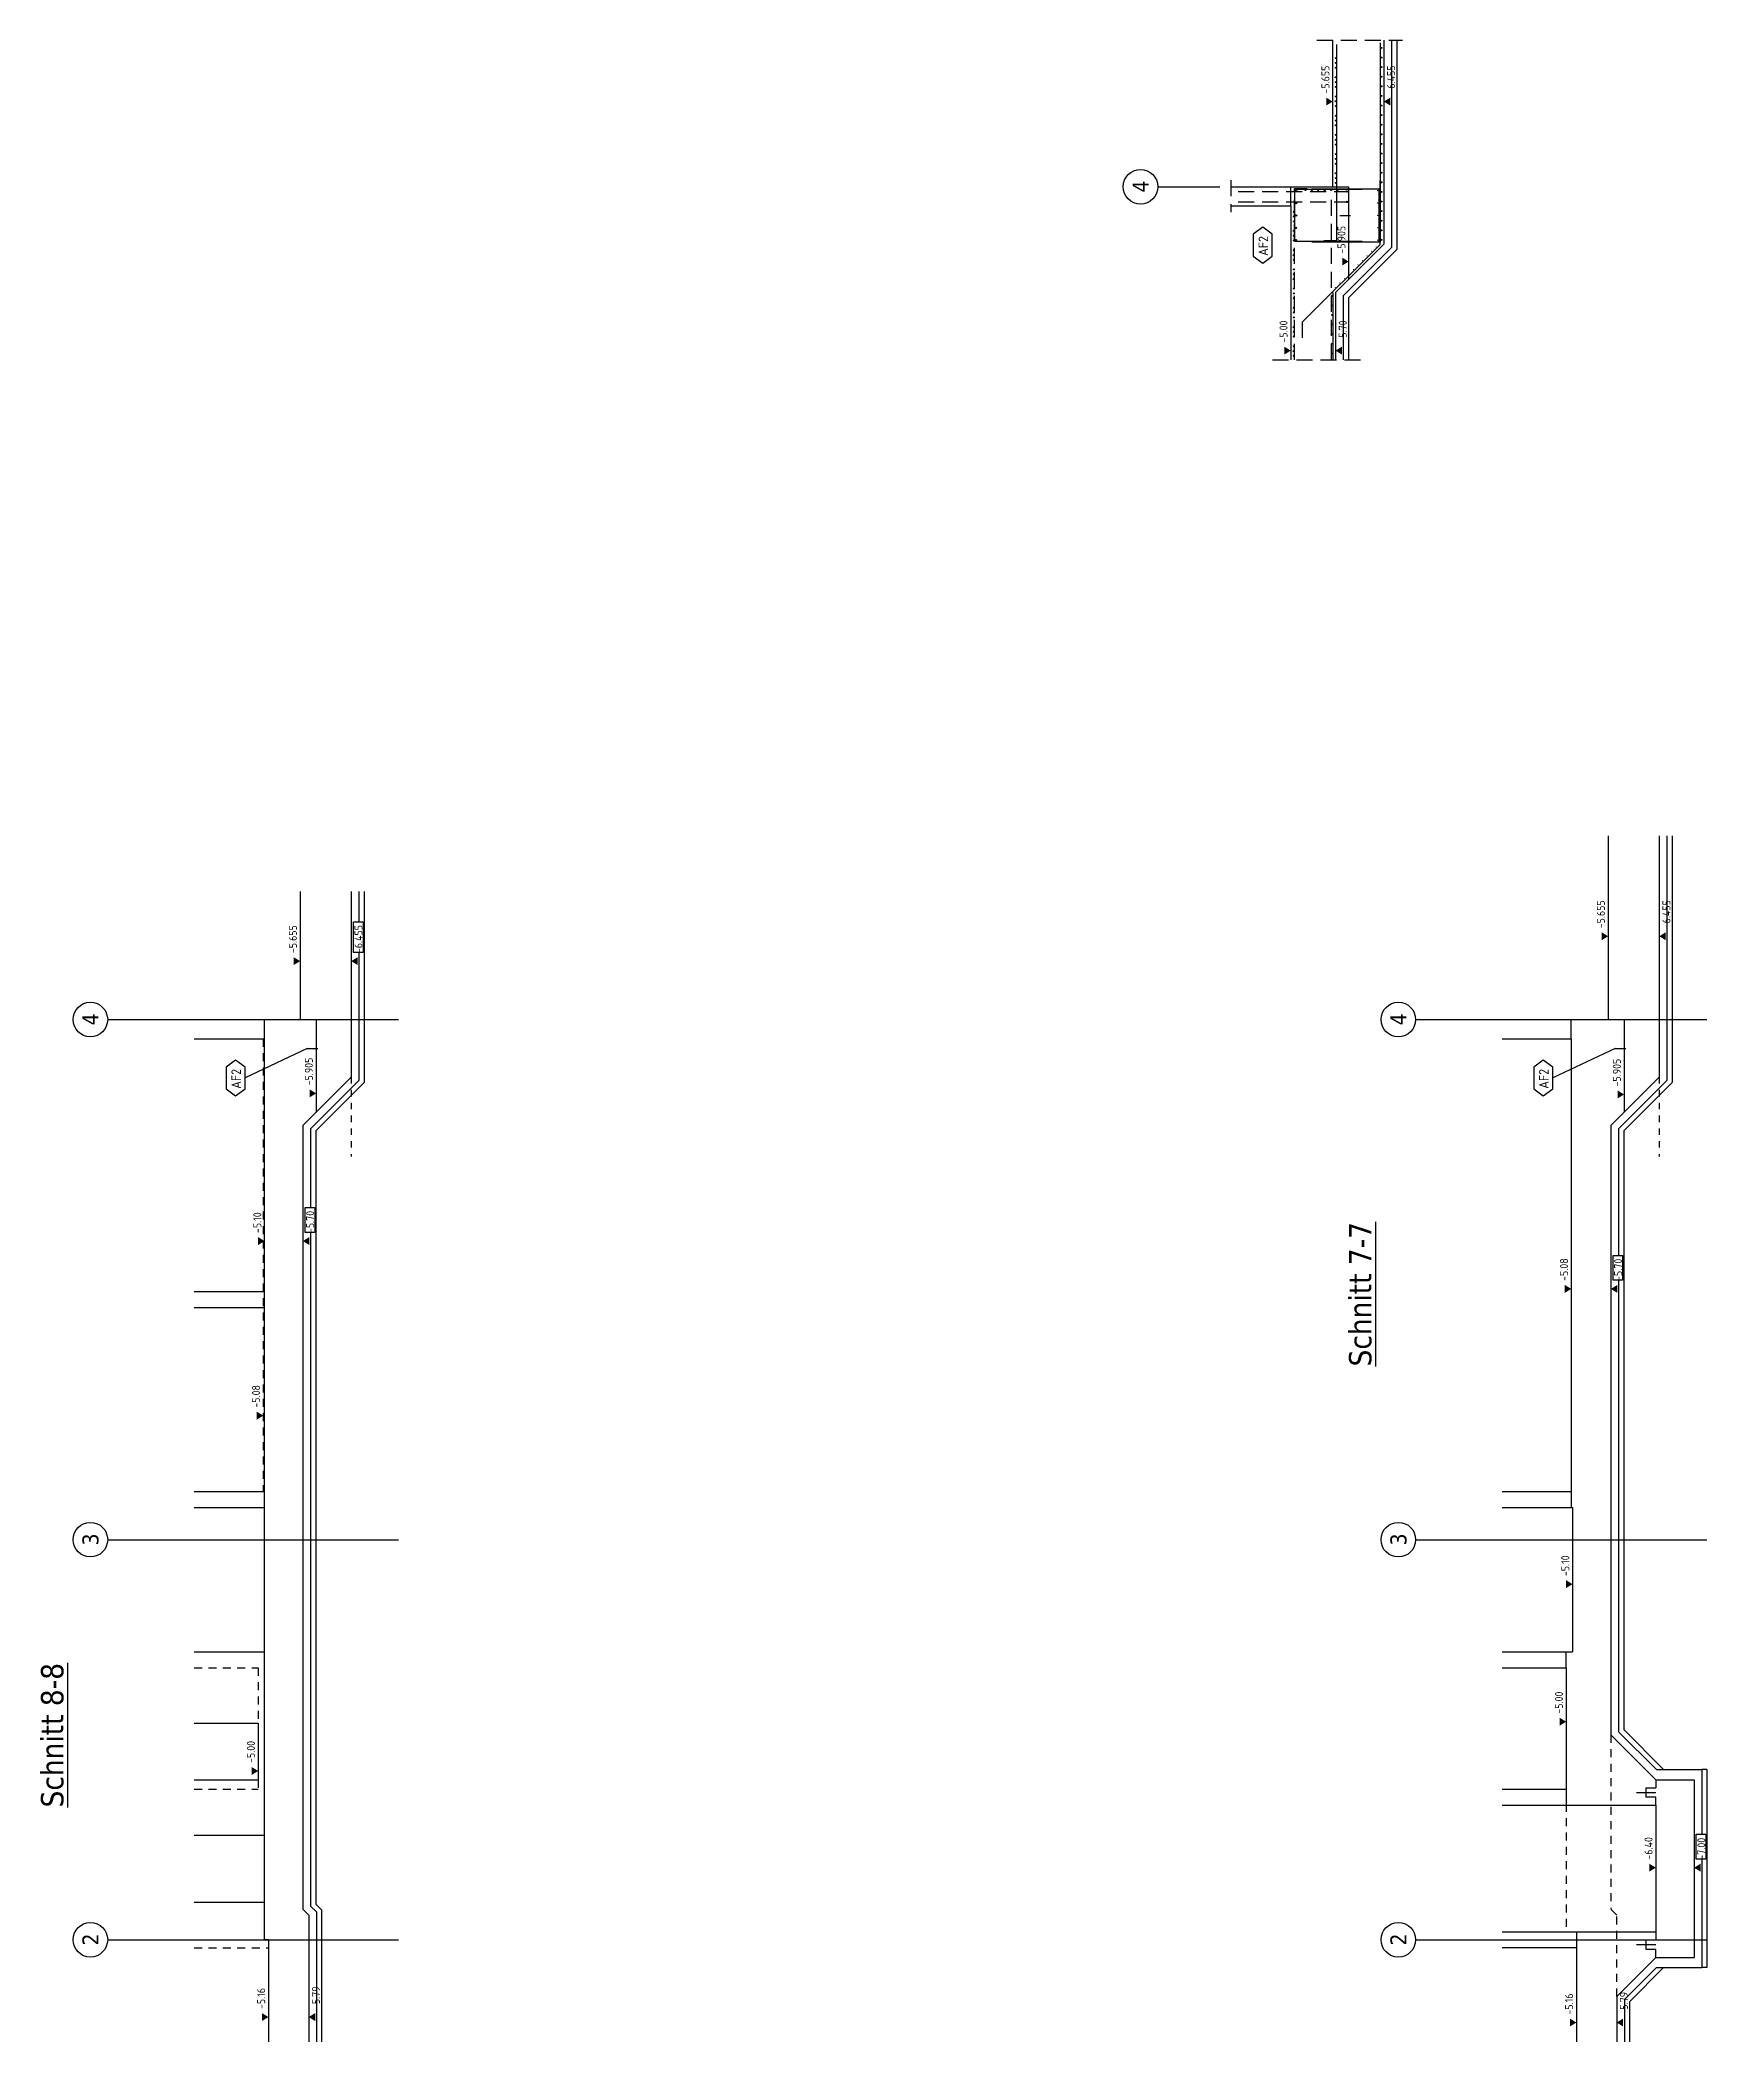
# Model space of a CAD drawing. Extents: x -28 to 85, y -37 to 54.
# Drawn here: x -28.46 to -2.42, y 23.1 to 54.38 of the extents above; entities that cross this region are included whole.
import ezdxf

# ---------------------------------------------------------------- set-up
doc = ezdxf.new("R2010")
doc.units = 0
doc.header["$LTSCALE"] = 0.5
for name, pattern in [('AUSGEZOGEN', [1000.01, 1000, 0.01]), ('DASHED', [0.75, 0.5, -0.25]), ('DOT', [0.175, 0.05, -0.125]), ('GESTRICHELT', [0.75, 0.5, -0.25]), ('HIDDEN', [0.375, 0.25, -0.125]), ('VERDECKT', [0.375, 0.25, -0.125])]:
    doc.linetypes.add(name, pattern=pattern)
for name, color, linetype in [('ACHSEN', 7, 'Continuous'), ('AFB', 7, 'Continuous'), ('AFU', 7, 'Continuous'), ('BETON', 7, 'Continuous'), ('HILFE', 7, 'Continuous'), ('koten', 7, 'Continuous'), ('OBJEKT', 7, 'Continuous'), ('RND', 7, 'Continuous'), ('SFP_Achsen', 7, 'Continuous'), ('SFP_Hilfe', 7, 'Continuous'), ('TEXT', 7, 'Continuous'), ('VERDECKT', 7, 'Continuous')]:
    doc.layers.add(name, color=color, linetype=linetype)
doc.layers.add('NOPLOT', color=7, linetype='Continuous', plot=False)
doc.styles.add('helv', font='tahoma.ttf')
doc.styles.add('txt', font='isocp.shx')
doc.linetypes.add('AFU_50K', pattern='A,0.15,["/",Standard,S=0.2,R=0,X=-0.01,Y=-0.1],0.07,["/",Standard,S=0.2,R=0,X=-0.01,Y=-0.1],0.15', length=0.37)
doc.linetypes.add('AFU_50M', pattern='A,0.45,["/",Standard,S=0.2,R=0,X=-0.01,Y=-0.1],0.07,["/",Standard,S=0.2,R=0,X=-0.01,Y=-0.1],0.45', length=0.97)

# ---------------------------------------------------------------- blocks, each defined once
blk = doc.blocks.new('okrd_o')
at = {"layer": 'koten', "color": 7, "linetype": 'Continuous'}
blk.add_solid([(-0.125, 0.202), (0.125, 0.202), (0, 0)], dxfattribs=at)
at = {"layer": 'koten', "style": 'txt'}
blk.add_attdef('OKRD', (0.25, 0.1), '', height=0.25, dxfattribs=at)
blk = doc.blocks.new('okrd_u')
at = {"layer": 'koten', "color": 7, "linetype": 'Continuous'}
blk.add_solid([(-0.125, -0.202), (0.125, -0.202), (0, 0)], dxfattribs=at)
at = {"layer": 'koten', "style": 'txt'}
blk.add_attdef('OKRD', (0.25, -0.35), '', height=0.25, dxfattribs=at)

msp = doc.modelspace()

# ---------------------------------------------------------------- linework, layer by layer
at = {"layer": 'ACHSEN', "color": 140, "linetype": 'AUSGEZOGEN'}
for p, q in [((-10.99753, 52.0839), (-10.03025, 52.0839)), ((-27.40077, 39.07244), (-22.85893, 39.07244)), ((-6.96979, 39.07244), (-2.41979, 39.07244)), ((-27.40077, 30.94744), (-22.85893, 30.94744)), ((-6.96979, 30.94744), (-2.41979, 30.94744)), ((-27.40077, 24.69744), (-22.85893, 24.69744)), ((-6.96979, 24.69744), (-2.41979, 24.69744))]:
    msp.add_line(p, q, dxfattribs=at)
at = {"layer": 'AFB', "color": 1, "linetype": 'AUSGEZOGEN'}
for p, q in [((-8.15345, 51.6339), (-7.98645, 51.6339)), ((-24.28277, 38.62244), (-24.11577, 38.62244)), ((-3.85179, 38.62244), (-3.68479, 38.62244))]:
    msp.add_line(p, q, dxfattribs=at)
for points in [[(-9.50654, 51.00056), (-9.35871, 50.89212), (-9.21088, 51.00056), (-9.21088, 51.34218), (-9.35871, 51.45063), (-9.50654, 51.34218)], [(-25.55086, 37.9891), (-25.40302, 37.88066), (-25.25519, 37.9891), (-25.25519, 38.33072), (-25.40302, 38.43916), (-25.55086, 38.33072)], [(-5.12487, 37.9891), (-4.97704, 37.88066), (-4.82921, 37.9891), (-4.82921, 38.33072), (-4.97704, 38.43916), (-5.12487, 38.33072)]]:
    msp.add_lwpolyline(points, close=True, dxfattribs=at)
at = {"layer": 'AFU', "color": 8, "linetype": 'AFU_50K'}
for p, q in [((-8.92145, 51.7839), (-8.92145, 52.0839)), ((-24.95077, 38.77244), (-24.95077, 39.07244)), ((-4.53979, 38.77244), (-4.53979, 39.07244)), ((-4.61979, 28.94744), (-4.61979, 29.19744)), ((-4.61979, 27.04744), (-4.61979, 26.79744)), ((-4.45979, 24.82244), (-4.45979, 24.57244))]:
    msp.add_line(p, q, dxfattribs=at)
at = {"layer": 'AFU', "color": 8, "linetype": 'AFU_50M'}
for p, q in [((-8.26645, 52.0839), (-8.01645, 52.0839)), ((-8.01645, 52.0839), (-8.01645, 50.6389)), ((-24.39577, 39.07244), (-24.14577, 39.07244)), ((-24.14577, 39.07244), (-24.14577, 37.62244)), ((-3.96479, 39.07244), (-3.71479, 39.07244)), ((-3.71479, 39.07244), (-3.71479, 37.62744))]:
    msp.add_line(p, q, dxfattribs=at)
at = {"layer": 'AFU', "color": 1, "linetype": 'AUSGEZOGEN'}
for p, q in [((-3.51979, 26.99744), (-3.21979, 26.99744)), ((-3.51979, 24.62244), (-3.21979, 24.62244))]:
    msp.add_line(p, q, dxfattribs=at)
at = {"layer": 'AFU', "color": 8, "linetype": 'AUSGEZOGEN'}
for p, q in [((-3.36979, 27.07244), (-3.21979, 27.07244)), ((-3.36979, 26.92244), (-3.36979, 27.07244)), ((-3.21979, 26.92244), (-3.36979, 26.92244)), ((-3.21979, 27.19744), (-3.21979, 27.07244)), ((-3.21979, 26.79744), (-3.21979, 26.92244)), ((-3.21979, 24.82244), (-3.21979, 24.69744)), ((-3.36979, 24.69744), (-3.21979, 24.69744)), ((-3.36979, 24.54744), (-3.36979, 24.69744)), ((-3.21979, 24.54744), (-3.36979, 24.54744)), ((-3.21979, 24.42244), (-3.21979, 24.54744))]:
    msp.add_line(p, q, dxfattribs=at)
at = {"layer": 'BETON', "color": 6, "linetype": 'AUSGEZOGEN'}
for p, q in [((-8.26645, 54.37535), (-8.26645, 52.0839)), ((-7.46645, 54.37535), (-7.46645, 51.1839)), ((-9.85815, 52.0839), (-8.26645, 52.0839)), ((-9.85815, 51.7839), (-8.92145, 51.7839)), ((-8.92145, 51.7839), (-8.92145, 49.38035)), ((-7.46645, 51.1839), (-8.22145, 50.4289)), ((-8.22145, 50.4289), (-8.22145, 49.38035)), ((-3.96479, 41.94347), (-3.96479, 39.07244)), ((-3.16479, 41.94347), (-3.16479, 38.17244)), ((-24.39577, 41.07244), (-24.39577, 39.07244)), ((-23.59577, 41.07244), (-23.59577, 38.17244)), ((-26.05077, 39.07244), (-24.39577, 39.07244)), ((-5.61979, 39.07244), (-3.96479, 39.07244)), ((-26.05077, 38.77244), (-24.95077, 38.77244)), ((-24.95077, 24.69744), (-24.95077, 38.77244)), ((-5.61979, 38.77244), (-4.53979, 38.77244)), ((-4.53979, 38.77244), (-4.53979, 31.44744)), ((-23.59577, 38.17244), (-24.35077, 37.41744)), ((-3.16479, 38.17244), (-3.91979, 37.41744)), ((-24.35077, 37.41744), (-24.35077, 25.17246)), ((-3.91979, 37.41744), (-3.91979, 27.89744)), ((-4.53979, 31.44744), (-4.51979, 31.44744)), ((-4.51979, 31.44744), (-4.51979, 29.19744)), ((-5.61979, 29.19744), (-4.51979, 29.19744)), ((-5.61979, 28.94744), (-4.61979, 28.94744)), ((-4.61979, 28.94744), (-4.61979, 27.04744)), ((-3.21979, 27.19744), (-3.91979, 27.89744)), ((-5.61979, 27.04744), (-4.61979, 27.04744)), ((-3.21979, 27.19744), (-2.61979, 27.19744)), ((-2.61979, 27.19744), (-2.61979, 24.42244)), ((-5.61979, 26.79744), (-3.21979, 26.79744)), ((-4.61979, 26.79744), (-3.21979, 26.79744)), ((-3.21979, 26.79744), (-3.21979, 24.82244)), ((-24.35077, 25.17246), (-24.26077, 25.08246)), ((-24.26077, 25.08246), (-24.26077, 23.1004)), ((-5.61979, 24.82244), (-3.21979, 24.82244)), ((-24.89077, 24.69744), (-24.95077, 24.69744)), ((-24.89077, 24.69744), (-24.89077, 23.1004)), ((-4.45979, 24.57244), (-5.61979, 24.57244)), ((-4.45979, 24.57244), (-4.45979, 23.1004)), ((-3.21979, 24.42244), (-3.82979, 23.81244)), ((-3.21979, 24.42244), (-2.61979, 24.42244)), ((-3.82979, 23.81244), (-3.82979, 23.1004))]:
    msp.add_line(p, q, dxfattribs=at)
at = {"layer": 'HILFE', "color": 102, "linetype": 'AUSGEZOGEN'}
for p, q in [((-7.34645, 54.37535), (-7.34645, 51.1342)), ((-7.26645, 54.37535), (-7.26645, 51.10106)), ((-7.34645, 51.1342), (-8.10145, 50.3792)), ((-7.26645, 51.10106), (-8.02145, 50.34606)), ((-8.26145, 50.4289), (-8.26145, 49.38035)), ((-8.10145, 50.3792), (-8.10145, 49.38035)), ((-8.02145, 50.34606), (-8.02145, 49.38035)), ((-3.04479, 41.94347), (-3.04479, 38.12273)), ((-2.96479, 41.94347), (-2.96479, 38.0896)), ((-23.47577, 41.07244), (-23.47577, 40.59709)), ((-23.39577, 41.07244), (-23.39577, 38.0896)), ((-23.47577, 40.11989), (-23.47577, 38.12273)), ((-24.28277, 38.62244), (-25.25519, 38.15991)), ((-3.85179, 38.62244), (-4.82921, 38.15991)), ((-23.47577, 38.12273), (-24.23077, 37.36773)), ((-23.39577, 38.0896), (-24.15077, 37.3346)), ((-3.04479, 38.12273), (-3.79979, 37.36773)), ((-2.96479, 38.0896), (-3.71979, 37.3346)), ((-24.23077, 37.36773), (-24.23077, 36.13538)), ((-24.15077, 37.3346), (-24.15077, 25.2553)), ((-3.79979, 37.36773), (-3.79979, 35.38777)), ((-3.71979, 37.3346), (-3.71979, 27.98028)), ((-24.23077, 35.74669), (-24.23077, 25.22217)), ((-3.79979, 34.99908), (-3.79979, 27.94715)), ((-3.21008, 27.35744), (-3.79979, 27.94715)), ((-3.71979, 27.98028), (-3.09694, 27.35744)), ((-3.21008, 27.35744), (-2.49979, 27.35744)), ((-2.41979, 27.35744), (-2.49979, 27.35744)), ((-2.49979, 27.35744), (-2.49979, 26.3461)), ((-2.41979, 27.35744), (-2.41979, 24.26244)), ((-2.49979, 25.95742), (-2.49979, 24.26244)), ((-24.23077, 25.22217), (-24.14077, 25.13217)), ((-24.15077, 25.2553), (-24.06077, 25.1653)), ((-24.14077, 25.13217), (-24.14077, 23.1004)), ((-24.06077, 25.1653), (-24.06077, 23.1004)), ((-3.21008, 24.26244), (-3.70979, 23.76273)), ((-3.09694, 24.26244), (-3.62979, 23.7296)), ((-3.21008, 24.26244), (-2.49979, 24.26244)), ((-2.41979, 24.26244), (-2.49979, 24.26244)), ((-3.70979, 23.76273), (-3.70979, 23.1004)), ((-3.62979, 23.7296), (-3.62979, 23.1004))]:
    msp.add_line(p, q, dxfattribs=at)
at = {"layer": 'HILFE', "color": 102, "linetype": 'DOT'}
for p, q in [((-23.59577, 38.17244), (-23.59577, 36.93308)), ((-3.16479, 38.17244), (-3.16479, 36.93308))]:
    msp.add_line(p, q, dxfattribs=at)
at = {"layer": 'NOPLOT', "color": 191, "linetype": 'AUSGEZOGEN'}
for points in [[(-23.56262, 40.11989), (-23.56262, 40.59709), (-23.41239, 40.59709), (-23.41239, 40.11989)], [(-24.31762, 35.74669), (-24.31762, 36.13538), (-24.16739, 36.13538), (-24.16739, 35.74669)], [(-3.88664, 34.99908), (-3.88664, 35.38777), (-3.73641, 35.38777), (-3.73641, 34.99908)], [(-2.58664, 25.95742), (-2.58664, 26.3461), (-2.43641, 26.3461), (-2.43641, 25.95742)]]:
    msp.add_lwpolyline(points, close=True, dxfattribs=at)
at = {"layer": 'OBJEKT', "color": 7, "linetype": 'AUSGEZOGEN'}
for p, q in [((-26.05077, 34.82244), (-24.95077, 34.82244)), ((-26.05077, 34.57244), (-24.95077, 34.57244)), ((-26.05077, 31.69744), (-24.95077, 31.69744)), ((-5.61979, 31.69744), (-4.53979, 31.69744)), ((-26.05077, 31.44744), (-24.95077, 31.44744)), ((-5.61979, 31.44744), (-4.53979, 31.44744)), ((-26.05077, 29.19744), (-24.95077, 29.19744)), ((-26.05077, 28.08244), (-25.05077, 28.08244)), ((-25.05077, 28.08244), (-25.05077, 27.19744)), ((-26.05077, 27.19744), (-25.05077, 27.19744)), ((-26.05077, 26.33244), (-24.95077, 26.33244)), ((-26.05077, 25.28244), (-24.95077, 25.28244))]:
    msp.add_line(p, q, dxfattribs=at)
at = {"layer": 'RND', "color": 1, "linetype": 'AUSGEZOGEN'}
for points in [[(-8.20641, 54.30734), (-8.20641, 51.23736), (-8.40641, 51.23736)], [(-7.51746, 51.21981), (-7.51746, 54.3311)], [(-7.80597, 51.22736), (-8.85597, 51.22736), (-8.85597, 52.04736), (-7.80597, 52.04736)], [(-8.73561, 49.72132), (-8.73561, 49.97132), (-7.52645, 51.18047), (-7.52645, 52.18047)], [(-8.58924, 51.2239), (-7.53924, 51.2239), (-7.53924, 52.0439), (-8.58924, 52.0439)]]:
    msp.add_lwpolyline(points, dxfattribs=at)
at = {"layer": 'RND', "color": 7, "linetype": 'GESTRICHELT'}
for points in [[(-9.74179, 52.01004), (-8.04179, 52.01004)], [(-8.86286, 49.38035), (-8.86286, 52.05795), (-8.66286, 52.05795)], [(-8.28691, 49.38035), (-8.28691, 51.9468)], [(-9.74179, 51.84676), (-8.04179, 51.84676)]]:
    msp.add_lwpolyline(points, dxfattribs=at)
at = {"layer": 'RND', "color": 7, "linetype": 'AUSGEZOGEN'}
for points, const_width in [([(-7.56273, 52.01684, 1), (-7.56273, 52.02684, 1)], 0.01), ([(-7.56273, 51.8236, 1), (-7.56273, 51.8336, 1)], 0.01), ([(-7.56273, 51.63037, 1), (-7.56273, 51.64037, 1)], 0.01), ([(-7.56273, 51.43713, 1), (-7.56273, 51.44713, 1)], 0.01), ([(-7.72995, 51.00003, 1), (-7.72995, 51.00803, 1)], 0.008), ([(-7.65924, 51.07074, 1), (-7.65924, 51.07874, 1)], 0.008), ([(-7.58852, 51.14146, 1), (-7.58852, 51.14946, 1)], 0.008), ([(-7.56273, 51.2439, 1), (-7.56273, 51.2539, 1)], 0.01), ([(-8.01279, 50.71719, 1), (-8.01279, 50.72519, 1)], 0.008), ([(-7.94208, 50.7879, 1), (-7.94208, 50.7959, 1)], 0.008), ([(-7.87137, 50.85861, 1), (-7.87137, 50.86661, 1)], 0.008), ([(-7.80066, 50.92932, 1), (-7.80066, 50.93732, 1)], 0.008), ([(-8.22492, 50.50506, 1), (-8.22492, 50.51306, 1)], 0.008), ([(-8.15421, 50.57577, 1), (-8.15421, 50.58377, 1)], 0.008), ([(-8.0835, 50.64648, 1), (-8.0835, 50.65448, 1)], 0.008)]:
    msp.add_lwpolyline(points, format="xyb", close=True, dxfattribs=dict(at, const_width=const_width))
for centre, radius in [((-7.50618, 54.25236), 0.008), ((-7.50618, 54.10236), 0.008), ((-8.21845, 54.09296), 0.008), ((-8.21845, 53.94296), 0.008), ((-8.21845, 53.79296), 0.008), ((-7.50618, 53.95236), 0.008), ((-7.50618, 53.80236), 0.008), ((-8.21845, 53.64296), 0.008), ((-8.21845, 53.49296), 0.008), ((-7.50618, 53.65236), 0.008), ((-7.50618, 53.50236), 0.008), ((-8.21845, 53.34296), 0.008), ((-8.21845, 53.19296), 0.008), ((-7.50618, 53.35236), 0.008), ((-7.50618, 53.20236), 0.008), ((-8.21845, 53.04296), 0.008), ((-8.21845, 52.89296), 0.008), ((-7.50618, 53.05236), 0.008), ((-7.50618, 52.90236), 0.008), ((-8.21845, 52.74296), 0.008), ((-8.21845, 52.59296), 0.008), ((-7.50618, 52.75236), 0.008), ((-7.50618, 52.60236), 0.008), ((-8.21845, 52.44296), 0.008), ((-8.21845, 52.29296), 0.008), ((-7.50618, 52.45236), 0.008), ((-7.50618, 52.30236), 0.008), ((-8.83744, 52.02184), 0.01), ((-8.6911, 52.0303), 0.008), ((-8.5911, 52.0303), 0.008), ((-8.4911, 52.0303), 0.008), ((-8.3911, 52.0303), 0.008), ((-8.2911, 52.0303), 0.008), ((-8.21845, 52.14296), 0.008), ((-8.1911, 52.0303), 0.008), ((-8.04179, 52.01004), 0.01), ((-7.50618, 52.15236), 0.008), ((-7.50618, 52.00236), 0.008), ((-8.8735, 51.6921), 0.008), ((-8.83744, 51.8286), 0.01), ((-8.83744, 51.63537), 0.01), ((-8.04179, 51.84676), 0.01), ((-7.50618, 51.85236), 0.008), ((-7.50618, 51.70236), 0.008), ((-8.8735, 51.5421), 0.008), ((-8.8735, 51.3921), 0.008), ((-8.83744, 51.44213), 0.01), ((-7.50618, 51.55236), 0.008), ((-7.50618, 51.40236), 0.008), ((-8.8735, 51.2421), 0.008), ((-8.8735, 51.0921), 0.008), ((-8.83744, 51.2489), 0.01), ((-7.50618, 51.25236), 0.008), ((-8.8735, 50.9421), 0.008), ((-8.8735, 50.7921), 0.008), ((-8.8735, 50.6421), 0.008), ((-8.8735, 50.4921), 0.008), ((-8.2723, 50.38006), 0.008), ((-8.8735, 50.3421), 0.008), ((-8.8735, 50.1921), 0.008), ((-8.8735, 50.0421), 0.008), ((-8.2723, 50.23006), 0.008), ((-8.2723, 50.08006), 0.008), ((-8.8735, 49.8921), 0.008), ((-8.8735, 49.7421), 0.008), ((-8.2723, 49.93006), 0.008), ((-8.2723, 49.78006), 0.008), ((-8.8735, 49.5921), 0.008), ((-8.8735, 49.4421), 0.008), ((-8.2723, 49.63006), 0.008), ((-8.2723, 49.48006), 0.008)]:
    msp.add_circle(centre, radius, dxfattribs=at)
at = {"layer": 'RND', "color": 102, "linetype": 'AUSGEZOGEN'}
for centre in [(-8.21845, 54.01796), (-8.21845, 53.71796), (-8.21845, 53.41796), (-8.21845, 53.11796), (-8.21845, 52.81796), (-8.21845, 52.51796), (-8.21845, 52.21796), (-8.8735, 51.6171), (-8.8735, 51.3171), (-8.8735, 51.0171), (-8.8735, 50.7171), (-8.8735, 50.4171), (-8.8735, 50.1171), (-8.8735, 49.8171), (-8.8735, 49.5171)]:
    msp.add_circle(centre, 0.008, dxfattribs=at)
at = {"layer": 'SFP_Achsen', "color": 7, "linetype": 'AUSGEZOGEN'}
for centre in [(-11.26801, 52.0839), (-27.67125, 39.07244), (-7.24026, 39.07244), (-27.67125, 30.94744), (-7.24026, 30.94744), (-27.67125, 24.69744), (-7.24026, 24.69744)]:
    msp.add_circle(centre, 0.27048, dxfattribs=at)
at = {"layer": 'SFP_Hilfe', "color": 102, "linetype": 'DASHED'}
for p, q in [((-8.5151, 54.37535), (-7.17723, 54.37535)), ((-9.85815, 52.1839), (-9.85815, 51.6839)), ((-9.20522, 49.38035), (-7.78735, 49.38035))]:
    msp.add_line(p, q, dxfattribs=at)
at = {"layer": 'VERDECKT', "color": 7, "linetype": 'HIDDEN'}
for p, q in [((-24.97077, 38.77244), (-24.97077, 31.69744)), ((-3.91979, 27.89744), (-3.91979, 25.17244)), ((-26.05077, 27.04744), (-25.05077, 27.04744)), ((-25.05077, 27.19744), (-25.05077, 27.04744)), ((-4.61979, 27.04744), (-4.61979, 24.82244)), ((-3.82979, 25.08244), (-3.91979, 25.17244)), ((-3.82979, 23.81244), (-3.82979, 25.08244)), ((-26.05077, 24.57244), (-24.89077, 24.57244))]:
    msp.add_line(p, q, dxfattribs=at)
at = {"layer": 'VERDECKT', "color": 7, "linetype": 'VERDECKT'}
for p, q in [((-26.05077, 28.94744), (-25.05077, 28.94744)), ((-25.05077, 28.94744), (-25.05077, 28.08244))]:
    msp.add_line(p, q, dxfattribs=at)

# ---------------------------------------------------------------- block references
at = {"layer": 'koten', "color": 7, "linetype": 'DASHED', "xscale": 0.5, "yscale": 0.5, "zscale": 0.5, "rotation": 90}
for p, values in [((-8.26645, 53.41386), {'OKRD': '-5.655'}), ((-8.01645, 50.9145), {'OKRD': '-5.905'}), ((-8.92145, 49.52353), {'OKRD': '-5.00'}), ((-3.96479, 40.37385), {'OKRD': '-5.655'}), ((-24.39577, 39.98565), {'OKRD': '-5.655'}), ((-24.14577, 37.91965), {'OKRD': '-5.905'}), ((-3.71479, 37.90304), {'OKRD': '-5.905'}), ((-24.95077, 35.61245), {'OKRD': '-5.10'}), ((-4.53979, 34.86484), {'OKRD': '-5.08'}), ((-24.97077, 32.88495), {'OKRD': '-5.08'}), ((-4.51979, 30.25278), {'OKRD': '-5.10'}), ((-4.61979, 28.10366), {'OKRD': '-5.00'}), ((-25.05077, 27.33365), {'OKRD': '-5.00'}), ((-3.21979, 25.82317), {'OKRD': '-6.40'}), ((-24.89077, 23.48959), {'OKRD': '-5.16'}), ((-4.45979, 23.40384), {'OKRD': '-5.16'})]:
    msp.add_blockref('okrd_o', p, dxfattribs=at).add_auto_attribs(values)
at = {"layer": 'koten', "color": 7, "linetype": 'AUSGEZOGEN', "xscale": 0.5, "yscale": 0.5, "zscale": 0.5, "rotation": 90}
for p, values in [((-7.46645, 53.41386), {'OKRD': '-6.455'}), ((-8.22145, 49.52353), {'OKRD': '-5.70'}), ((-3.16479, 40.37385), {'OKRD': '-6.455'}), ((-23.59577, 39.98565), {'OKRD': '-6.455'}), ((-24.35077, 35.61245), {'OKRD': '-5.70'}), ((-3.91979, 34.86484), {'OKRD': '-5.70'}), ((-2.61979, 25.82317), {'OKRD': '-7.00'}), ((-24.26077, 23.48959), {'OKRD': '-5.79'}), ((-3.82979, 23.40384), {'OKRD': '-5.79'})]:
    msp.add_blockref('okrd_u', p, dxfattribs=at).add_auto_attribs(values)

# ---------------------------------------------------------------- texts
at = {"layer": 'AFB', "color": 7, "linetype": 'AUSGEZOGEN', "style": 'txt'}
for p in [(-9.27393, 51.0027), (-25.31825, 37.99124), (-4.89227, 37.99124)]:
    msp.add_text('AF2', height=0.15, rotation=90, dxfattribs=at).set_placement(p)
at = {"layer": 'SFP_Achsen', "color": 6, "linetype": 'AUSGEZOGEN', "style": 'helv'}
for s, p in [('4', (-11.14181, 51.99329)), ('4', (-27.54504, 38.98183)), ('4', (-7.11406, 38.98183)), ('3', (-27.54504, 30.85683)), ('3', (-7.11406, 30.85683)), ('2', (-27.54504, 24.60683)), ('2', (-7.11406, 24.60683))]:
    msp.add_text(s, height=0.25, rotation=90, dxfattribs=at).set_placement(p)
at = {"layer": 'TEXT', "color": 5, "linetype": 'AUSGEZOGEN', "style": 'helv'}
for s, p in [('%%USchnitt 7-7', (-7.66149, 33.65423)), ('%%USchnitt 8-8', (-28.09248, 26.76471))]:
    msp.add_text(s, height=0.35, rotation=90, dxfattribs=at).set_placement(p)

doc.saveas('drawing.dxf')
